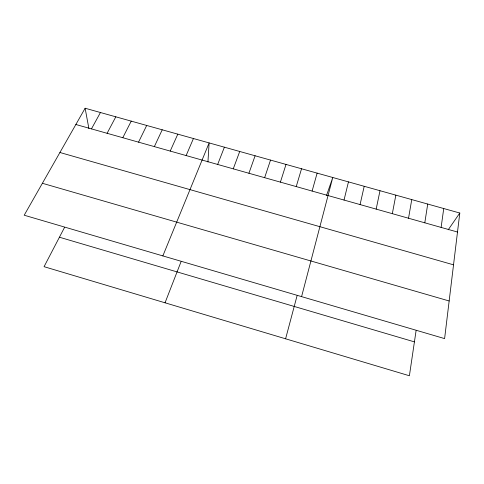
<?xml version="1.0" encoding="UTF-8"?>
<svg xmlns="http://www.w3.org/2000/svg" width="484" height="484" viewBox="0 0 484 484"><rect width="100%" height="100%" fill="white"/><g stroke="black" fill="none" stroke-linecap="round" stroke-linejoin="round"><path stroke-width="0.73" d="M207.938 162.019L209.118 142.913L162.848 255.909M459.8 213.027L444.602 338.606L24.2 215.217L85.123 108.234L459.8 213.027L448.214 229.785M441.118 227.419L443.731 208.537M416.077 330.705L409.397 375.765L44.062 266.678L64.499 227.492M424.801 222.815L427.717 204.054M408.532 218.236L411.757 199.589M392.324 213.668L395.851 195.143M376.171 209.112L380 190.708M360.072 204.581L364.204 186.292M344.027 200.055L348.462 181.887M301.58 296.632L332.768 177.501L326.537 195.439M285.602 338.8L297.061 295.766M312.107 191.065L317.129 173.127M296.232 186.588L301.544 168.765M280.411 182.129L286.014 164.421M264.639 177.688L270.532 160.089M248.921 173.26L255.098 155.775M233.264 168.843L239.725 151.474M165.038 302.803L181.034 261.705M217.655 164.445L224.394 147.19M186.128 155.564L193.437 138.527M170.211 151.081L177.803 134.159M154.348 146.61L162.225 129.797M138.545 142.157L146.7 125.459M122.791 137.716L131.231 121.127M107.097 133.294L115.809 116.819M91.452 128.889L100.442 112.518M75.867 124.497L457.501 232.03M59.919 152.496L453.532 264.833M42.386 183.279L449.152 300.981M59.423 237.221L414.419 341.879M85.123 108.234L88.887 128.52"/></g></svg>
